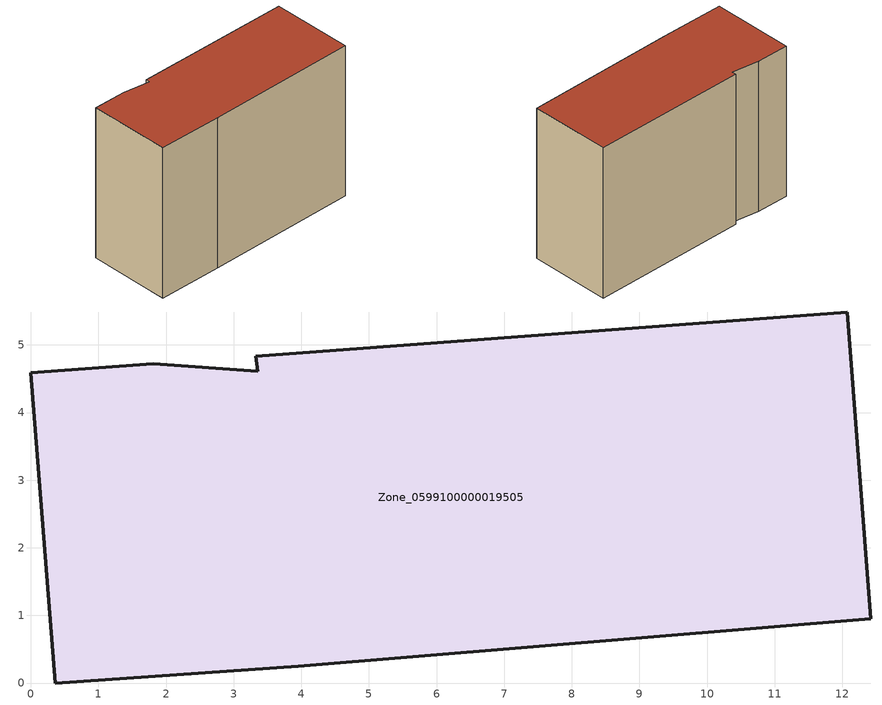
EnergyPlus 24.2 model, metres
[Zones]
Zone_0599100000019505
 floor ground (C_G): 1.81,4.72 3.35,4.61 3.33,4.83 12.07,5.49 12.42,0.95 3.95,0.25 0.36,0 0,4.59 z0
 wall outside (C_F): 0.36,0 3.95,0.25 12.42,0.95 12.07,5.49 3.33,4.83 3.35,4.61 1.81,4.72 0,4.59 0.36,0 z0:8.77
 roof outside (C_R): 1.81,4.72 0,4.59 0.36,0 3.95,0.25 12.42,0.95 12.07,5.49 3.33,4.83 3.35,4.61 z8.77
[BUILDING]
Pand.0599100000019505: North Axis=0; Terrain=City; Loads Convergence Tolerance Value=0.04; Temperature Convergence Tolerance Value=0.4; Solar Distribution=FullExterior; Maximum Number of Warmup Days=25; Minimum Number of Warmup Days=1
[Site:Location]
Rotterdam.The.Hague.AP_ZH_NLD Design_Conditions: Latitude=51.96; Longitude=4.45; Time Zone=1; Elevation=-4.5
[SITE:GROUNDTEMPERATURE:BUILDINGSURFACE]
18, 18, 18, 18, 18, 18, 18, 18, 18, 18, 18, 18
[MATERIAL] Thermal Absorptance=0.9; Solar Absorptance=0.7; Visible Absorptance=0.7
Name | Roughness | Thickness | Conductivity | Density | Specific Heat
G.TI.1946-1964 | MediumSmooth | 0.15 | 1 | 540 | 1210
F.TI.1946-1964 | Rough | 0.3 | 0.857143 | 1920 | 840
R.TI.1946-1964 | MediumRough | 0.2 | 0.277778 | 1500 | 1000
[CONSTRUCTION]
C_G: G.TI.1946-1964
C_F: F.TI.1946-1964
C_R: R.TI.1946-1964
[ZONE]
Zone_0599100000019505: Type=1; Multiplier=1; Ceiling Height=Autocalculate; Volume=Autocalculate; Floor Area=autocalculate; Part of Total Floor Area=Yes
[ZONEINFILTRATION:DESIGNFLOWRATE]
Infil_Zone_0599100000019505: Zone or ZoneList or Space or SpaceList=Zone_0599100000019505; Schedule=AlwaysOn; Design Flow Rate Calculation Method=Flow/Area; Flow Rate per Floor Area=0.003; Constant Term Coefficient=1; Temperature Term Coefficient=0; Velocity Term Coefficient=0; Velocity Squared Term Coefficient=0
[HVACTEMPLATE:ZONE:IDEALLOADSAIRSYSTEM]
Zone_0599100000019505: Maximum Heating Supply Air Temperature=50; Minimum Cooling Supply Air Temperature=13; Maximum Heating Supply Air Humidity Ratio=0.0156; Minimum Cooling Supply Air Humidity Ratio=0.0077; Heating Limit=NoLimit; Cooling Limit=NoLimit; Dehumidification Control Type=ConstantSensibleHeatRatio; Cooling Sensible Heat Ratio=0.7; Dehumidification Setpoint=60; Humidification Control Type=None; Humidification Setpoint=30; Outdoor Air Method=None; Outdoor Air Flow Rate per Person=0.00944; Outdoor Air Flow Rate per Zone Floor Area=0; Outdoor Air Flow Rate per Zone=0; Demand Controlled Ventilation Type=None; Outdoor Air Economizer Type=NoEconomizer; Heat Recovery Type=None; Sensible Heat Recovery Effectiveness=0.7; Latent Heat Recovery Effectiveness=0.65
[ZONECONTROL:THERMOSTAT]
ThermostatControl_Zone_0599100000019505: Zone or ZoneList=Zone_0599100000019505; Control Type Schedule=DualSetpointControlType; Control 1=Thermostat_Zone_0599100000019505; Temperature Difference Between Cutout And Setpoint=0
[THERMOSTATSETPOINT:DUALSETPOINT]
Thermostat_Zone_0599100000019505: Heating Setpoint Temperature Schedule=HeatingSetpoint_Zone_0599100000019505; Cooling Setpoint Temperature Schedule=CoolingSetpoint_Zone_0599100000019505
[SCHEDULE:COMPACT]
HeatingSetpoint_Zone_0599100000019505: Through: 12/31, For: AllDays, Until: 24:00, 21
CoolingSetpoint_Zone_0599100000019505: Through: 12/31, For: AllDays, Until: 24:00, 24
DualSetpointControlType: Through: 12/31, For: AllDays, Until: 24:00, 4
AlwaysOn: Through: 12/31, For: AllDays, Until: 24:00, 1
